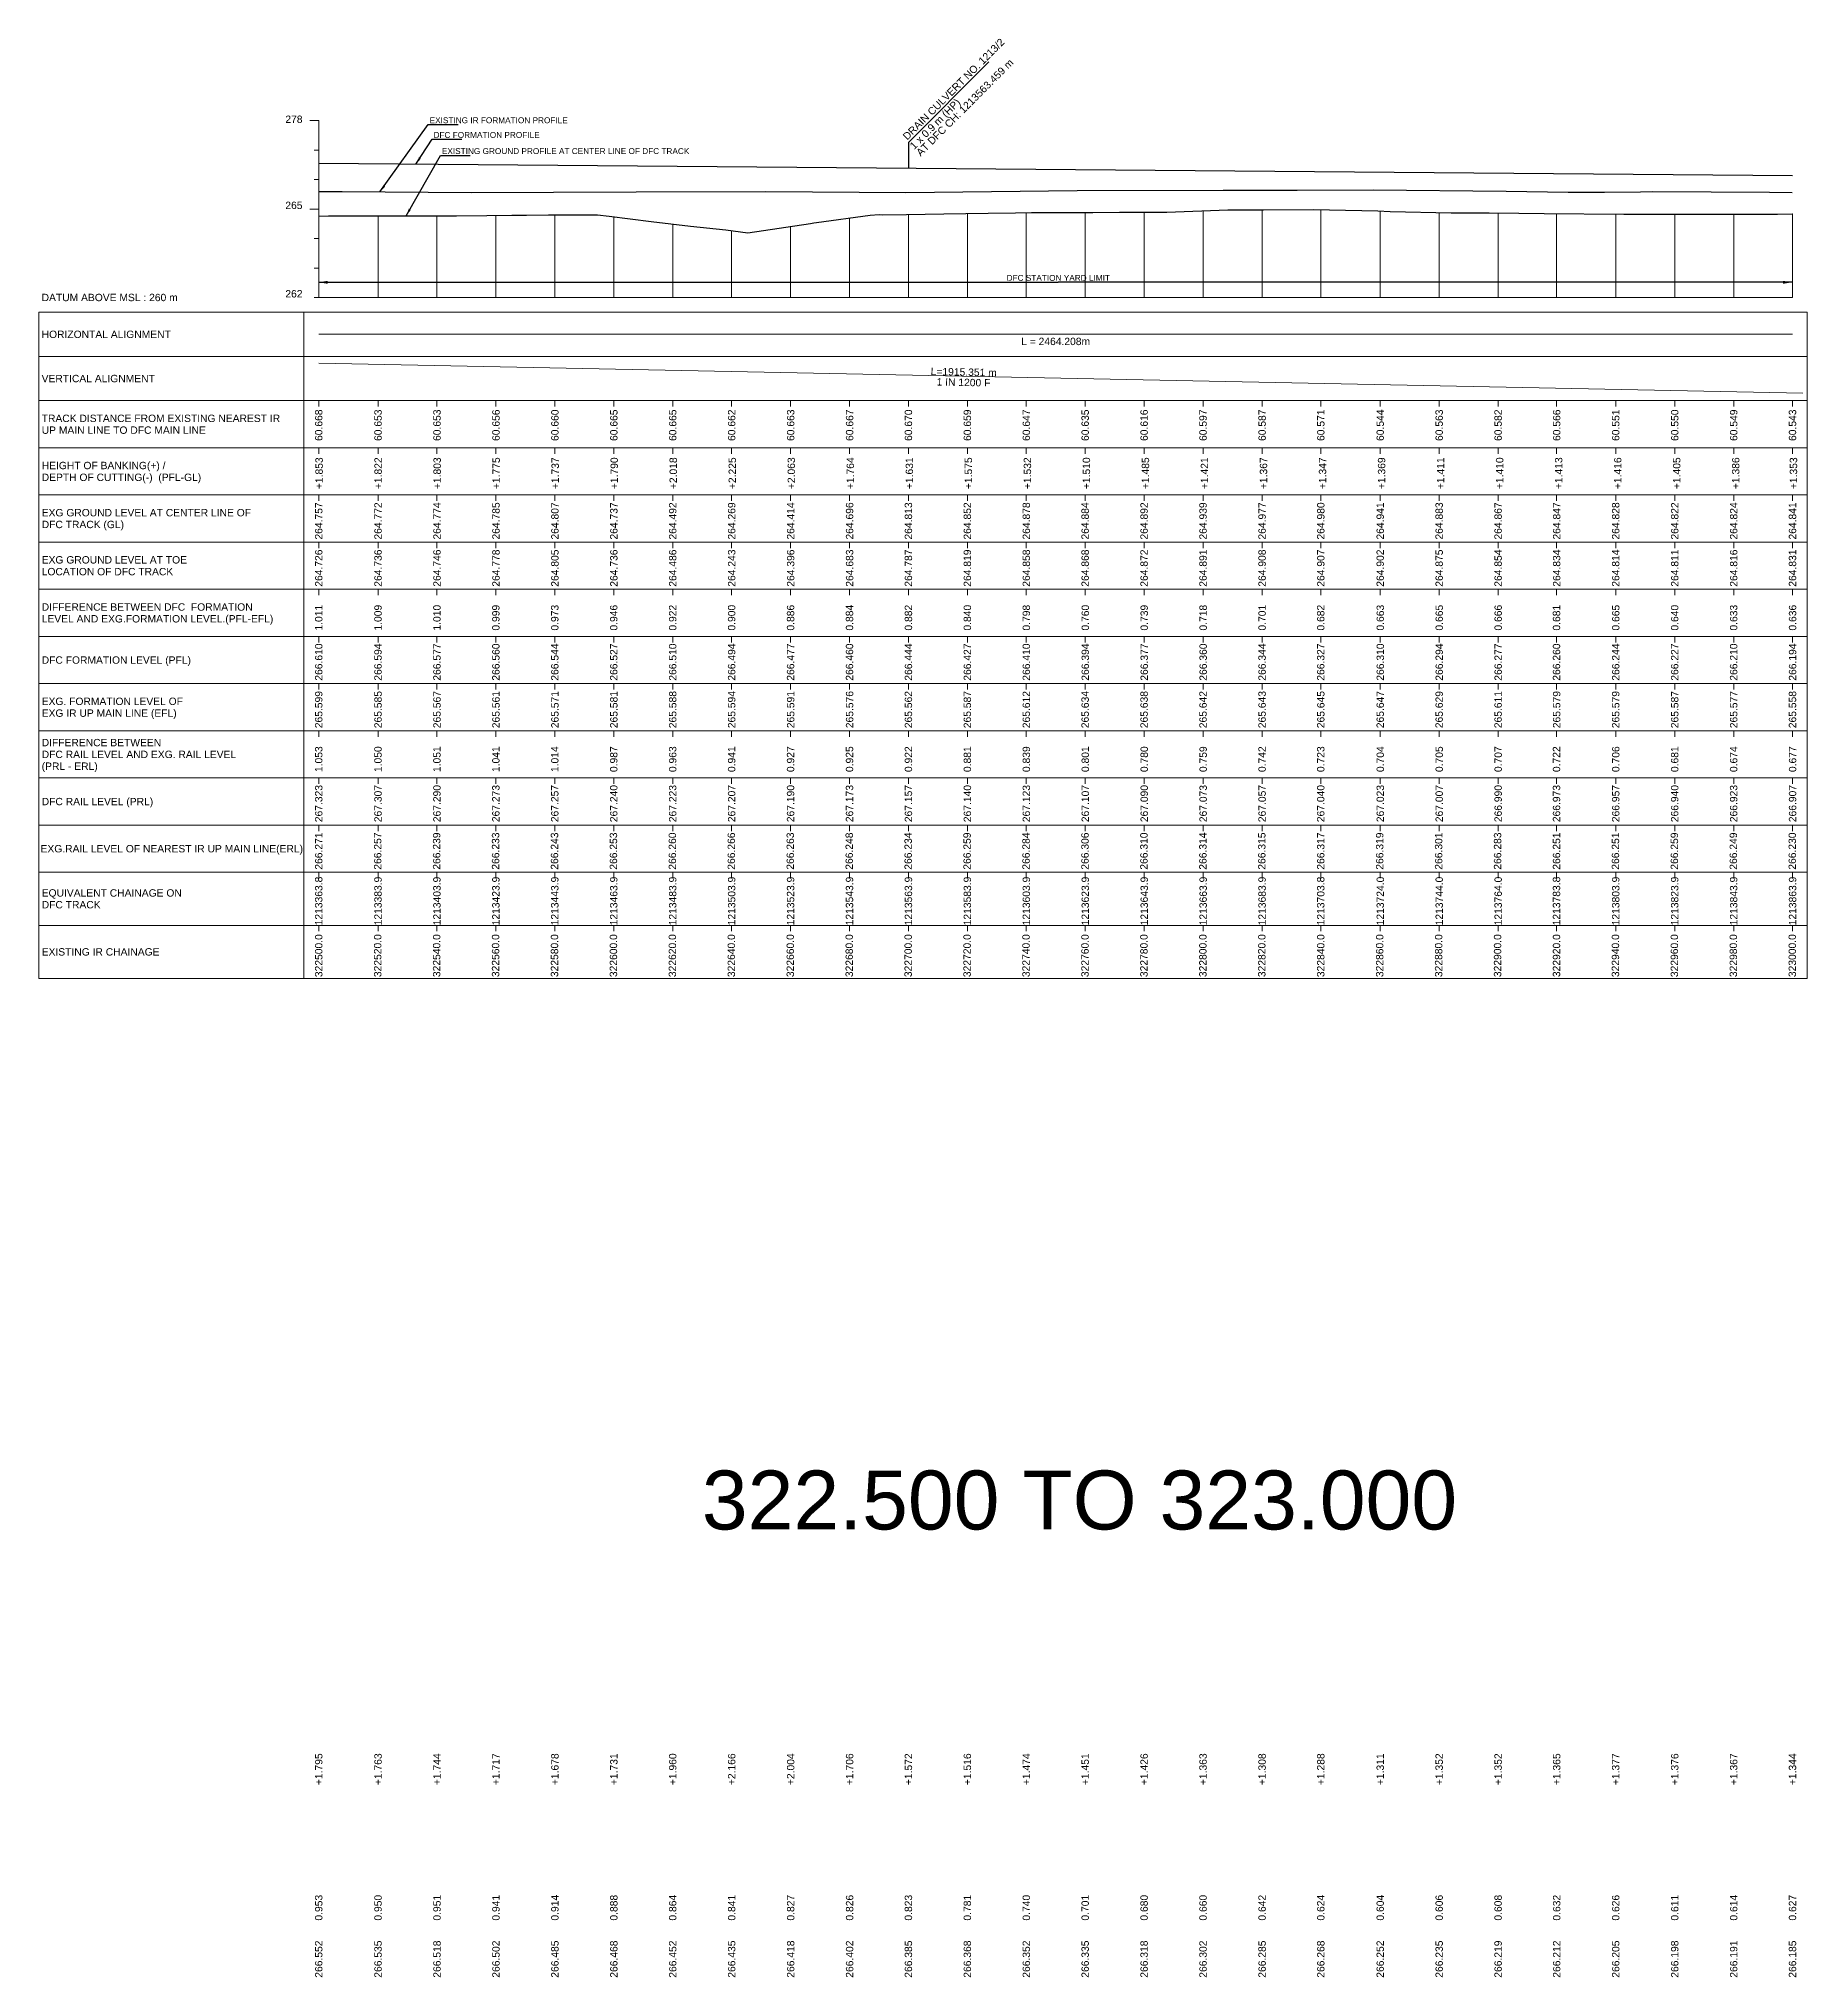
# Model space of a CAD drawing. Header units: metres. Extents: x 2905 to 23505, y -2719 to -1879.
# Drawn here: x 6905 to 7505, y -2570 to -1912 of the extents above; entities that cross this region are included whole.
import ezdxf
from ezdxf.enums import TextEntityAlignment as Align

# ---------------------------------------------------------------- set-up
doc = ezdxf.new("R2010")
doc.units = ezdxf.units.M
doc.header["$MEASUREMENT"] = 0
for name, color, linetype, lineweight in [('LS CUT FILL', 10, 'Continuous', 0), ('LS DATUM', 7, 'Continuous', 0), ('LS DATUM X', 7, 'Continuous', 0), ('LS DATUM Y', 7, 'Continuous', 0), ('LS DIFF. EXG.RL & PRO. RL', 10, 'Continuous', 0), ('LS DIFF. PFL & EFL', 10, 'Continuous', 0), ('LS EXG FL', 7, 'Continuous', 0), ('LS EXG GL', 7, 'Continuous', 0), ('LS EXG GL AT PRO TOE', 7, 'Continuous', 0), ('LS EXG IR CH', 7, 'Continuous', 0), ('LS EXG RL', 7, 'Continuous', 0), ('LS EXG. FL', 7, 'Continuous', 0), ('LS EXG. GL', 7, 'Continuous', 0), ('LS EXG. GL AT PRO. TOE', 7, 'Continuous', 0), ('LS EXG. IR CH', 7, 'Continuous', 0), ('LS EXG. RL', 7, 'Continuous', 0), ('LS FRAME', 7, 'Continuous', 0), ('LS HORIZONTAL ALIGNMENT', 10, 'Continuous', 0), ('LS PFL-EFL', 10, 'Continuous', 0), ('LS PRL-ERL', 10, 'Continuous', 0), ('LS PRO FL', 10, 'Continuous', 0), ('LS PRO. CUT & FILL', 10, 'Continuous', 0), ('LS PRO. DFCC CH', 10, 'Continuous', 0), ('LS PRO. FL', 10, 'Continuous', 0), ('LS PRO. RL', 10, 'Continuous', 0), ('LS PROFILE EXG FL', 7, 'Continuous', 25), ('LS PROFILE EXG GL', 7, 'Continuous', 30), ('LS PROFILE PRO FL', 1, 'Continuous', 30), ('LS TICKS', 7, 'Continuous', 0), ('LS TRACK CENTER', 10, 'Continuous', 0), ("LS TRACK CENTER's", 10, 'Continuous', 0), ('LS VERTICAL ALIGNMENT', 10, 'Continuous', 0), ('Profile Grid', 7, 'Continuous', 0)]:
    doc.layers.add(name, color=color, linetype=linetype, lineweight=lineweight)
for name, color, linetype in [('LS DRAIN CULVERT', 10, 'Continuous'), ('ref text', 3, 'Continuous'), ('STATION YARD LIMIT IN LS', 7, 'Continuous')]:
    doc.layers.add(name, color=color, linetype=linetype)
doc.styles.get("Standard").update_dxf_attribs({"font": 'arial.ttf'})
doc.styles.add('Style-Arial', font='arial.ttf')
doc.styles.add('StyleArial', font='arial.ttf')
doc.dimstyles.get("Standard").update_dxf_attribs({"dimtxt": 5, "dimasz": 0.18, "dimexe": 0.18, "dimexo": 0.0625, "dimgap": 0.09, "dimtad": 0, "dimtih": 1, "dimtoh": 1, "dimdec": 4, "dimzin": 0, "dimdsep": 46, "dimtxsty": 'Standard', "dimcen": 0.09, "dimadec": 0, "dimazin": 0, "dimtfac": 1, "dimtdec": 4, "dimtofl": 0, "dimtmove": 0, "dimatfit": 3, "dimfxl": 1, "dimtolj": 1, "dimtzin": 0, "dimarcsym": 0})

msp = doc.modelspace()

# ---------------------------------------------------------------- linework, layer by layer
at = {"layer": 'LS DATUM X', "color": 7, "linetype": 'Continuous', "lineweight": 0}
msp.add_line((7000, -2000), (7500.08, -2000), dxfattribs=at)
at = {"layer": 'LS DATUM Y', "color": 7, "linetype": 'Continuous', "lineweight": 0}
for p, q in [((6997, -1940), (7000, -1940)), ((7000, -2000), (7000, -1940)), ((6998.5, -1950), (7000, -1950)), ((6998.5, -1960), (7000, -1960)), ((6997, -1970), (7000, -1970)), ((6998.5, -1980), (7000, -1980)), ((6998.5, -1990), (7000, -1990)), ((6998.5, -2000), (7000, -2000))]:
    msp.add_line(p, q, dxfattribs=at)
at = {"layer": 'LS DRAIN CULVERT'}
msp.add_lwpolyline([(7227.41, -1920.09), (7200.09, -1947.42), (7200.09, -1956.15)], dxfattribs=at)
at = {"layer": 'LS FRAME'}
for points in [[(6995, -2231), (6905, -2231), (6905, -2005)], [(6905, -2005), (6995, -2005)], [(6995, -2020), (6905, -2020)], [(6995, -2035), (6905, -2035)], [(6995, -2051), (6905, -2051)], [(6905, -2051), (6995, -2051)], [(6995, -2067), (6905, -2067)], [(6905, -2067), (6995, -2067)], [(6995, -2083), (6905, -2083)], [(6905, -2083), (6995, -2083)], [(6995, -2099), (6905, -2099)], [(6995, -2115), (6905, -2115)], [(6905, -2115), (6995, -2115)], [(6995, -2131), (6905, -2131)], [(6905, -2131), (6995, -2131)], [(6995, -2147), (6905, -2147)], [(6905, -2147), (6995, -2147)], [(6995, -2163), (6905, -2163)], [(6905, -2163), (6995, -2163)], [(6995, -2179), (6905, -2179)], [(6995, -2195), (6905, -2195)], [(6995, -2213), (6905, -2213)]]:
    msp.add_lwpolyline(points, dxfattribs=at)
at = {"layer": 'LS FRAME', "color": 7, "linetype": 'Continuous', "lineweight": 0, "flags": 128}
for points in [[(6995, -2020), (7505.08, -2020), (7505.08, -2005), (6995, -2005), (6995, -2020)], [(6995, -2035), (7505.08, -2035), (7505.08, -2020), (6995, -2020), (6995, -2035)], [(6995, -2051), (7505.08, -2051), (7505.08, -2035), (6995, -2035), (6995, -2051)], [(6995, -2067), (7505.08, -2067), (7505.08, -2051), (6995, -2051), (6995, -2067)], [(6995, -2083), (7505.08, -2083), (7505.08, -2067), (6995, -2067), (6995, -2083)], [(6995, -2099), (7505.08, -2099), (7505.08, -2083), (6995, -2083), (6995, -2099)], [(6995, -2115), (7505.08, -2115), (7505.08, -2099), (6995, -2099), (6995, -2115)], [(6995, -2131), (7505.08, -2131), (7505.08, -2115), (6995, -2115), (6995, -2131)], [(6995, -2147), (7505.08, -2147), (7505.08, -2131), (6995, -2131), (6995, -2147)], [(6995, -2163), (7505.08, -2163), (7505.08, -2147), (6995, -2147), (6995, -2163)], [(6995, -2179), (7505.08, -2179), (7505.08, -2163), (6995, -2163), (6995, -2179)], [(6995, -2195), (7505.08, -2195), (7505.08, -2179), (6995, -2179), (6995, -2195)], [(6995, -2213), (7505.08, -2213), (7505.08, -2195), (6995, -2195), (6995, -2213)], [(6995, -2231), (7505.08, -2231), (7505.08, -2213), (6995, -2213), (6995, -2231)]]:
    msp.add_lwpolyline(points, close=True, dxfattribs=at)
at = {"layer": 'LS FRAME', "color": 7, "linetype": 'Continuous', "lineweight": 0}
msp.add_3dface([(6995, -2099), (6915, -2099), (6915, -2099)], dxfattribs=at)
at = {"layer": 'LS HORIZONTAL ALIGNMENT', "lineweight": 0, "flags": 128}
msp.add_lwpolyline([(7000, -2012.5), (7500.08, -2012.5)], dxfattribs=at)
at = {"layer": 'LS PROFILE EXG FL'}
msp.add_lwpolyline([(7000, -1964.01), (7007.94, -1964.05), (7051.73, -1964.44), (7079.7, -1964.3), (7107.68, -1964.16), (7151.71, -1964.03), (7199.16, -1964.39), (7257.4, -1963.67), (7306.9, -1963.57), (7332.02, -1963.58), (7357.81, -1963.51), (7402.97, -1963.91), (7423.99, -1964.28), (7436.24, -1964.23), (7448.49, -1964.18), (7452.67, -1964.1), (7472.48, -1964.19), (7492.28, -1964.3), (7500, -1964.42)], dxfattribs=at)
at = {"layer": 'LS PROFILE EXG GL', "flags": 128}
msp.add_lwpolyline([(7000, -1972.43), (7003.32, -1972.31), (7014.07, -1972.29), (7023.64, -1972.27), (7042.89, -1972.25), (7046.79, -1972.27), (7057.06, -1972.17), (7065.54, -1972.11), (7070.52, -1972.05), (7077.97, -1971.93), (7094.61, -1971.92), (7098.5, -1972.43), (7112.83, -1974.17), (7126.14, -1975.84), (7138.15, -1977.05), (7145.57, -1978.02), (7166.86, -1974.86), (7168.02, -1974.69), (7168.94, -1974.56), (7187.12, -1972.09), (7190.21, -1971.9), (7191.24, -1971.98), (7199.42, -1971.88), (7212.15, -1971.6), (7219.58, -1971.49), (7227.16, -1971.38), (7236.4, -1971.32), (7241.83, -1971.17), (7248.18, -1971.15), (7262.62, -1971.16), (7271.75, -1971.11), (7287.83, -1971.06), (7308.42, -1970.3), (7312.42, -1970.25), (7320.63, -1970.23), (7337.46, -1970.15), (7342.95, -1970.26), (7359.4, -1970.55), (7363.57, -1970.78), (7384.21, -1971.26), (7385.47, -1971.23), (7397.15, -1971.3), (7407.17, -1971.4), (7415.78, -1971.48), (7442.89, -1971.75), (7468.12, -1971.79), (7468.59, -1971.79), (7469.06, -1971.79), (7469.8, -1971.79), (7495.03, -1971.71), (7499.95, -1971.59), (7500.08, -1971.59)], dxfattribs=at)
at = {"layer": 'LS PROFILE PRO FL', "flags": 128}
msp.add_lwpolyline([(7000, -1954.48), (7500.07, -1958.65)], dxfattribs=at)
at = {"layer": 'LS TICKS', "color": 7, "linetype": 'Continuous', "lineweight": 0, "flags": 128}
for points in [[(7000, -2037), (7000, -2035)], [(7020.12, -2037), (7020.12, -2035)], [(7040.12, -2037), (7040.12, -2035)], [(7060.13, -2037), (7060.13, -2035)], [(7080.13, -2037), (7080.13, -2035)], [(7100.13, -2037), (7100.13, -2035)], [(7120.11, -2037), (7120.11, -2035)], [(7140.11, -2037), (7140.11, -2035)], [(7160.13, -2037), (7160.13, -2035)], [(7180.13, -2037), (7180.13, -2035)], [(7200.09, -2037), (7200.09, -2035)], [(7220.09, -2037), (7220.09, -2035)], [(7240.09, -2037), (7240.09, -2035)], [(7260.06, -2037), (7260.06, -2035)], [(7280.06, -2037), (7280.06, -2035)], [(7300.06, -2037), (7300.06, -2035)], [(7320.1, -2037), (7320.1, -2035)], [(7340.02, -2037), (7340.02, -2035)], [(7360.18, -2037), (7360.18, -2035)], [(7380.18, -2037), (7380.18, -2035)], [(7400.18, -2037), (7400.18, -2035)], [(7420.05, -2037), (7420.05, -2035)], [(7440.08, -2037), (7440.08, -2035)], [(7460.12, -2037), (7460.12, -2035)], [(7480.12, -2037), (7480.12, -2035)], [(7500.08, -2037), (7500.08, -2035)], [(7000, -2053), (7000, -2051)], [(7020.12, -2053), (7020.12, -2051)], [(7040.12, -2053), (7040.12, -2051)], [(7060.13, -2053), (7060.13, -2051)], [(7080.13, -2053), (7080.13, -2051)], [(7100.13, -2053), (7100.13, -2051)], [(7120.11, -2053), (7120.11, -2051)], [(7140.11, -2053), (7140.11, -2051)], [(7160.13, -2053), (7160.13, -2051)], [(7180.13, -2053), (7180.13, -2051)], [(7200.09, -2053), (7200.09, -2051)], [(7220.09, -2053), (7220.09, -2051)], [(7240.09, -2053), (7240.09, -2051)], [(7260.06, -2053), (7260.06, -2051)], [(7280.06, -2053), (7280.06, -2051)], [(7300.06, -2053), (7300.06, -2051)], [(7320.1, -2053), (7320.1, -2051)], [(7340.02, -2053), (7340.02, -2051)], [(7360.18, -2053), (7360.18, -2051)], [(7380.18, -2053), (7380.18, -2051)], [(7400.18, -2053), (7400.18, -2051)], [(7420.05, -2053), (7420.05, -2051)], [(7440.08, -2053), (7440.08, -2051)], [(7460.12, -2053), (7460.12, -2051)], [(7480.12, -2053), (7480.12, -2051)], [(7500.08, -2053), (7500.08, -2051)], [(7000, -2069), (7000, -2067)], [(7020.12, -2069), (7020.12, -2067)], [(7040.12, -2069), (7040.12, -2067)], [(7060.13, -2069), (7060.13, -2067)], [(7080.13, -2069), (7080.13, -2067)], [(7100.13, -2069), (7100.13, -2067)], [(7120.11, -2069), (7120.11, -2067)], [(7140.11, -2069), (7140.11, -2067)], [(7160.13, -2069), (7160.13, -2067)], [(7180.13, -2069), (7180.13, -2067)], [(7200.09, -2069), (7200.09, -2067)], [(7220.09, -2069), (7220.09, -2067)], [(7240.09, -2069), (7240.09, -2067)], [(7260.06, -2069), (7260.06, -2067)], [(7280.06, -2069), (7280.06, -2067)], [(7300.06, -2069), (7300.06, -2067)], [(7320.1, -2069), (7320.1, -2067)], [(7340.02, -2069), (7340.02, -2067)], [(7360.18, -2069), (7360.18, -2067)], [(7380.18, -2069), (7380.18, -2067)], [(7400.18, -2069), (7400.18, -2067)], [(7420.05, -2069), (7420.05, -2067)], [(7440.08, -2069), (7440.08, -2067)], [(7460.12, -2069), (7460.12, -2067)], [(7480.12, -2069), (7480.12, -2067)], [(7500.08, -2069), (7500.08, -2067)], [(7000, -2085), (7000, -2083)], [(7020.12, -2085), (7020.12, -2083)], [(7040.12, -2085), (7040.12, -2083)], [(7060.13, -2085), (7060.13, -2083)], [(7080.13, -2085), (7080.13, -2083)], [(7100.13, -2085), (7100.13, -2083)], [(7120.11, -2085), (7120.11, -2083)], [(7140.11, -2085), (7140.11, -2083)], [(7160.13, -2085), (7160.13, -2083)], [(7180.13, -2085), (7180.13, -2083)], [(7200.09, -2085), (7200.09, -2083)], [(7220.09, -2085), (7220.09, -2083)], [(7240.09, -2085), (7240.09, -2083)], [(7260.06, -2085), (7260.06, -2083)], [(7280.06, -2085), (7280.06, -2083)], [(7300.06, -2085), (7300.06, -2083)], [(7320.1, -2085), (7320.1, -2083)], [(7340.02, -2085), (7340.02, -2083)], [(7360.18, -2085), (7360.18, -2083)], [(7380.18, -2085), (7380.18, -2083)], [(7400.18, -2085), (7400.18, -2083)], [(7420.05, -2085), (7420.05, -2083)], [(7440.08, -2085), (7440.08, -2083)], [(7460.12, -2085), (7460.12, -2083)], [(7480.12, -2085), (7480.12, -2083)], [(7500.08, -2085), (7500.08, -2083)], [(7000, -2101), (7000, -2099)], [(7020.12, -2101), (7020.12, -2099)], [(7040.12, -2101), (7040.12, -2099)], [(7060.13, -2101), (7060.13, -2099)], [(7080.13, -2101), (7080.13, -2099)], [(7100.13, -2101), (7100.13, -2099)], [(7120.11, -2101), (7120.11, -2099)], [(7140.11, -2101), (7140.11, -2099)], [(7160.13, -2101), (7160.13, -2099)], [(7180.13, -2101), (7180.13, -2099)], [(7200.09, -2101), (7200.09, -2099)], [(7220.09, -2101), (7220.09, -2099)], [(7240.09, -2101), (7240.09, -2099)], [(7260.06, -2101), (7260.06, -2099)], [(7280.06, -2101), (7280.06, -2099)], [(7300.06, -2101), (7300.06, -2099)], [(7320.1, -2101), (7320.1, -2099)], [(7340.02, -2101), (7340.02, -2099)], [(7360.18, -2101), (7360.18, -2099)], [(7380.18, -2101), (7380.18, -2099)], [(7400.18, -2101), (7400.18, -2099)], [(7420.05, -2101), (7420.05, -2099)], [(7440.08, -2101), (7440.08, -2099)], [(7460.12, -2101), (7460.12, -2099)], [(7480.12, -2101), (7480.12, -2099)], [(7500.08, -2101), (7500.08, -2099)], [(7000, -2117), (7000, -2115)], [(7020.12, -2117), (7020.12, -2115)], [(7040.12, -2117), (7040.12, -2115)], [(7060.13, -2117), (7060.13, -2115)], [(7080.13, -2117), (7080.13, -2115)], [(7100.13, -2117), (7100.13, -2115)], [(7120.11, -2117), (7120.11, -2115)], [(7140.11, -2117), (7140.11, -2115)], [(7160.13, -2117), (7160.13, -2115)], [(7180.13, -2117), (7180.13, -2115)], [(7200.09, -2117), (7200.09, -2115)], [(7220.09, -2117), (7220.09, -2115)], [(7240.09, -2117), (7240.09, -2115)], [(7260.06, -2117), (7260.06, -2115)], [(7280.06, -2117), (7280.06, -2115)], [(7300.06, -2117), (7300.06, -2115)], [(7320.1, -2117), (7320.1, -2115)], [(7340.02, -2117), (7340.02, -2115)], [(7360.18, -2117), (7360.18, -2115)], [(7380.18, -2117), (7380.18, -2115)], [(7400.18, -2117), (7400.18, -2115)], [(7420.05, -2117), (7420.05, -2115)], [(7440.08, -2117), (7440.08, -2115)], [(7460.12, -2117), (7460.12, -2115)], [(7480.12, -2117), (7480.12, -2115)], [(7500.08, -2117), (7500.08, -2115)], [(7000, -2133), (7000, -2131)], [(7020.12, -2133), (7020.12, -2131)], [(7040.12, -2133), (7040.12, -2131)], [(7060.13, -2133), (7060.13, -2131)], [(7080.13, -2133), (7080.13, -2131)], [(7100.13, -2133), (7100.13, -2131)], [(7120.11, -2133), (7120.11, -2131)], [(7140.11, -2133), (7140.11, -2131)], [(7160.13, -2133), (7160.13, -2131)], [(7180.13, -2133), (7180.13, -2131)], [(7200.09, -2133), (7200.09, -2131)], [(7220.09, -2133), (7220.09, -2131)], [(7240.09, -2133), (7240.09, -2131)], [(7260.06, -2133), (7260.06, -2131)], [(7280.06, -2133), (7280.06, -2131)], [(7300.06, -2133), (7300.06, -2131)], [(7320.1, -2133), (7320.1, -2131)], [(7340.02, -2133), (7340.02, -2131)], [(7360.18, -2133), (7360.18, -2131)], [(7380.18, -2133), (7380.18, -2131)], [(7400.18, -2133), (7400.18, -2131)], [(7420.05, -2133), (7420.05, -2131)], [(7440.08, -2133), (7440.08, -2131)], [(7460.12, -2133), (7460.12, -2131)], [(7480.12, -2133), (7480.12, -2131)], [(7500.08, -2133), (7500.08, -2131)], [(7000, -2149), (7000, -2147)], [(7020.12, -2149), (7020.12, -2147)], [(7040.12, -2149), (7040.12, -2147)], [(7060.13, -2149), (7060.13, -2147)], [(7080.13, -2149), (7080.13, -2147)], [(7100.13, -2149), (7100.13, -2147)], [(7120.11, -2149), (7120.11, -2147)], [(7140.11, -2149), (7140.11, -2147)], [(7160.13, -2149), (7160.13, -2147)], [(7180.13, -2149), (7180.13, -2147)], [(7200.09, -2149), (7200.09, -2147)], [(7220.09, -2149), (7220.09, -2147)], [(7240.09, -2149), (7240.09, -2147)], [(7260.06, -2149), (7260.06, -2147)], [(7280.06, -2149), (7280.06, -2147)], [(7300.06, -2149), (7300.06, -2147)], [(7320.1, -2149), (7320.1, -2147)], [(7340.02, -2149), (7340.02, -2147)], [(7360.18, -2149), (7360.18, -2147)], [(7380.18, -2149), (7380.18, -2147)], [(7400.18, -2149), (7400.18, -2147)], [(7420.05, -2149), (7420.05, -2147)], [(7440.08, -2149), (7440.08, -2147)], [(7460.12, -2149), (7460.12, -2147)], [(7480.12, -2149), (7480.12, -2147)], [(7500.08, -2149), (7500.08, -2147)], [(7000, -2165), (7000, -2163)], [(7020.12, -2165), (7020.12, -2163)], [(7040.12, -2165), (7040.12, -2163)], [(7060.13, -2165), (7060.13, -2163)], [(7080.13, -2165), (7080.13, -2163)], [(7100.13, -2165), (7100.13, -2163)], [(7120.11, -2165), (7120.11, -2163)], [(7140.11, -2165), (7140.11, -2163)], [(7160.13, -2165), (7160.13, -2163)], [(7180.13, -2165), (7180.13, -2163)], [(7200.09, -2165), (7200.09, -2163)], [(7220.09, -2165), (7220.09, -2163)], [(7240.09, -2165), (7240.09, -2163)], [(7260.06, -2165), (7260.06, -2163)], [(7280.06, -2165), (7280.06, -2163)], [(7300.06, -2165), (7300.06, -2163)], [(7320.1, -2165), (7320.1, -2163)], [(7340.02, -2165), (7340.02, -2163)], [(7360.18, -2165), (7360.18, -2163)], [(7380.18, -2165), (7380.18, -2163)], [(7400.18, -2165), (7400.18, -2163)], [(7420.05, -2165), (7420.05, -2163)], [(7440.08, -2165), (7440.08, -2163)], [(7460.12, -2165), (7460.12, -2163)], [(7480.12, -2165), (7480.12, -2163)], [(7500.08, -2165), (7500.08, -2163)], [(7000, -2181), (7000, -2179)], [(7020.12, -2181), (7020.12, -2179)], [(7040.12, -2181), (7040.12, -2179)], [(7060.13, -2181), (7060.13, -2179)], [(7080.13, -2181), (7080.13, -2179)], [(7100.13, -2181), (7100.13, -2179)], [(7120.11, -2181), (7120.11, -2179)], [(7140.11, -2181), (7140.11, -2179)], [(7160.13, -2181), (7160.13, -2179)], [(7180.13, -2181), (7180.13, -2179)], [(7200.09, -2181), (7200.09, -2179)], [(7220.09, -2181), (7220.09, -2179)], [(7240.09, -2181), (7240.09, -2179)], [(7260.06, -2181), (7260.06, -2179)], [(7280.06, -2181), (7280.06, -2179)], [(7300.06, -2181), (7300.06, -2179)], [(7320.1, -2181), (7320.1, -2179)], [(7340.02, -2181), (7340.02, -2179)], [(7360.18, -2181), (7360.18, -2179)], [(7380.18, -2181), (7380.18, -2179)], [(7400.18, -2181), (7400.18, -2179)], [(7420.05, -2181), (7420.05, -2179)], [(7440.08, -2181), (7440.08, -2179)], [(7460.12, -2181), (7460.12, -2179)], [(7480.12, -2181), (7480.12, -2179)], [(7500.08, -2181), (7500.08, -2179)], [(7000, -2197), (7000, -2195)], [(7020.12, -2197), (7020.12, -2195)], [(7040.12, -2197), (7040.12, -2195)], [(7060.13, -2197), (7060.13, -2195)], [(7080.13, -2197), (7080.13, -2195)], [(7100.13, -2197), (7100.13, -2195)], [(7120.11, -2197), (7120.11, -2195)], [(7140.11, -2197), (7140.11, -2195)], [(7160.13, -2197), (7160.13, -2195)], [(7180.13, -2197), (7180.13, -2195)], [(7200.09, -2197), (7200.09, -2195)], [(7220.09, -2197), (7220.09, -2195)], [(7240.09, -2197), (7240.09, -2195)], [(7260.06, -2197), (7260.06, -2195)], [(7280.06, -2197), (7280.06, -2195)], [(7300.06, -2197), (7300.06, -2195)], [(7320.1, -2197), (7320.1, -2195)], [(7340.02, -2197), (7340.02, -2195)], [(7360.18, -2197), (7360.18, -2195)], [(7380.18, -2197), (7380.18, -2195)], [(7400.18, -2197), (7400.18, -2195)], [(7420.05, -2197), (7420.05, -2195)], [(7440.08, -2197), (7440.08, -2195)], [(7460.12, -2197), (7460.12, -2195)], [(7480.12, -2197), (7480.12, -2195)], [(7500.08, -2197), (7500.08, -2195)], [(7000, -2215), (7000, -2213)], [(7020.12, -2215), (7020.12, -2213)], [(7040.12, -2215), (7040.12, -2213)], [(7060.13, -2215), (7060.13, -2213)], [(7080.13, -2215), (7080.13, -2213)], [(7100.13, -2215), (7100.13, -2213)], [(7120.11, -2215), (7120.11, -2213)], [(7140.11, -2215), (7140.11, -2213)], [(7160.13, -2215), (7160.13, -2213)], [(7180.13, -2215), (7180.13, -2213)], [(7200.09, -2215), (7200.09, -2213)], [(7220.09, -2215), (7220.09, -2213)], [(7240.09, -2215), (7240.09, -2213)], [(7260.06, -2215), (7260.06, -2213)], [(7280.06, -2215), (7280.06, -2213)], [(7300.06, -2215), (7300.06, -2213)], [(7320.1, -2215), (7320.1, -2213)], [(7340.02, -2215), (7340.02, -2213)], [(7360.18, -2215), (7360.18, -2213)], [(7380.18, -2215), (7380.18, -2213)], [(7400.18, -2215), (7400.18, -2213)], [(7420.05, -2215), (7420.05, -2213)], [(7440.08, -2215), (7440.08, -2213)], [(7460.12, -2215), (7460.12, -2213)], [(7480.12, -2215), (7480.12, -2213)], [(7500.08, -2215), (7500.08, -2213)]]:
    msp.add_lwpolyline(points, dxfattribs=at)
at = {"layer": 'LS VERTICAL ALIGNMENT', "linetype": 'Continuous', "lineweight": 0, "flags": 128}
msp.add_lwpolyline([(7000, -2022.25), (7503.6, -2032.42)], dxfattribs=at)
at = {"layer": 'Profile Grid', "linetype": 'Continuous', "lineweight": 0, "flags": 128}
for points in [[(7000, -2000), (7000, -1972.43)], [(7020.12, -2000), (7020.12, -1972.28)], [(7040.12, -2000), (7040.12, -1972.26)], [(7060.13, -2000), (7060.13, -1972.15)], [(7080.13, -2000), (7080.13, -1971.93)], [(7100.13, -2000), (7100.13, -1972.63)], [(7200.09, -2000), (7200.09, -1971.87)], [(7220.09, -2000), (7220.09, -1971.48)], [(7240.09, -2000), (7240.09, -1971.22)], [(7260.06, -2000), (7260.06, -1971.16)], [(7280.06, -2000), (7280.06, -1971.08)], [(7300.06, -2000), (7300.06, -1970.61)], [(7320.1, -2000), (7320.1, -1970.23)], [(7340.02, -2000), (7340.02, -1970.2)], [(7360.18, -2000), (7360.18, -1970.59)], [(7380.18, -2000), (7380.18, -1971.17)], [(7400.18, -2000), (7400.18, -1971.33)], [(7420.05, -2000), (7420.05, -1971.53)], [(7440.08, -2000), (7440.08, -1971.72)], [(7460.12, -2000), (7460.12, -1971.78)], [(7480.12, -2000), (7480.12, -1971.76)], [(7500.08, -2000), (7500.08, -1971.59)], [(7120.11, -2000), (7120.11, -1975.08)], [(7140.11, -2000), (7140.11, -1977.31)], [(7160.13, -2000), (7160.13, -1975.86)], [(7180.13, -2000), (7180.13, -1973.04)]]:
    msp.add_lwpolyline(points, dxfattribs=at)

# ---------------------------------------------------------------- texts
at = {"layer": 'LS CUT FILL', "color": 1, "lineweight": 0, "style": 'Style-Arial'}
for s, p in [('+1.853', (7001.37, -2065.01)), ('+1.822', (7021.4, -2065.01)), ('+1.803', (7041.43, -2065.01)), ('+1.775', (7061.45, -2065.01)), ('+1.737', (7081.48, -2065.01)), ('+1.790', (7101.51, -2065.01)), ('+2.018', (7121.54, -2065.01)), ('+2.225', (7141.57, -2065.01)), ('+2.063', (7161.6, -2065.01)), ('+1.764', (7181.63, -2065.01)), ('+1.631', (7201.66, -2065.01)), ('+1.575', (7221.69, -2065.01)), ('+1.532', (7241.72, -2065.01)), ('+1.510', (7261.74, -2065.01)), ('+1.485', (7281.77, -2065.01)), ('+1.421', (7301.8, -2065.01)), ('+1.367', (7321.83, -2065.01)), ('+1.347', (7341.86, -2065.01)), ('+1.369', (7361.89, -2065.01)), ('+1.411', (7381.92, -2065.01)), ('+1.410', (7401.95, -2065.01)), ('+1.413', (7421.98, -2065.01)), ('+1.416', (7442.01, -2065.01)), ('+1.405', (7462.04, -2065.01)), ('+1.386', (7482.06, -2065.01)), ('+1.353', (7501.66, -2065.01))]:
    msp.add_text(s, height=2.5, rotation=90, dxfattribs=at).set_placement(p)
for s, p in [('+1.795', (7000, -2493.89)), ('+1.763', (7020.12, -2493.89)), ('+1.744', (7040.12, -2493.89)), ('+1.717', (7060.13, -2493.89)), ('+1.678', (7080.13, -2493.89)), ('+1.731', (7100.13, -2493.89)), ('+1.960', (7120.11, -2493.89)), ('+2.166', (7140.11, -2493.89)), ('+2.004', (7160.13, -2493.89)), ('+1.706', (7180.13, -2493.89)), ('+1.572', (7200.09, -2493.89)), ('+1.516', (7220.09, -2493.89)), ('+1.474', (7240.09, -2493.89)), ('+1.451', (7260.06, -2493.89)), ('+1.426', (7280.06, -2493.89)), ('+1.363', (7300.06, -2493.89)), ('+1.308', (7320.1, -2493.89)), ('+1.288', (7340.02, -2493.89)), ('+1.311', (7360.18, -2493.89)), ('+1.352', (7380.18, -2493.89)), ('+1.352', (7400.18, -2493.89)), ('+1.365', (7420.05, -2493.89)), ('+1.377', (7440.08, -2493.89)), ('+1.376', (7460.12, -2493.89)), ('+1.367', (7480.12, -2493.89)), ('+1.344', (7500.08, -2493.89))]:
    msp.add_text(s, height=2.5, rotation=90, dxfattribs=at).set_placement(p, align=Align.MIDDLE_RIGHT)
at = {"layer": 'LS DATUM', "color": 7, "style": 'StyleArial'}
msp.add_text('DATUM ABOVE MSL : 260 m', height=2.5, rotation=0.00003, dxfattribs=at).set_placement((6905.97, -2000), align=Align.MIDDLE_LEFT)
at = {"layer": 'LS DATUM Y', "color": 7, "lineweight": 0, "style": 'Style-Arial'}
for s, p in [('278', (6994.5, -1940.79)), ('265', (6994.5, -1970)), ('262', (6994.5, -2000))]:
    msp.add_text(s, height=2.5, dxfattribs=at).set_placement(p, align=Align.RIGHT)
at = {"layer": 'LS DIFF. EXG.RL & PRO. RL', "color": 10, "style": 'StyleArial'}
for s, p in [('DIFFERENCE BETWEEN ', (6906, -2151)), ('DFC RAIL LEVEL AND EXG. RAIL LEVEL ', (6906, -2155)), ('(PRL - ERL)', (6906, -2159))]:
    msp.add_text(s, height=2.5, rotation=0.00003, dxfattribs=at).set_placement(p, align=Align.MIDDLE_LEFT)
at = {"layer": 'LS DIFF. PFL & EFL', "color": 10, "style": 'StyleArial'}
for s, p in [('DIFFERENCE BETWEEN DFC  FORMATION ', (6906, -2105)), ('LEVEL AND EXG.FORMATION LEVEL.(PFL-EFL)', (6906, -2109))]:
    msp.add_text(s, height=2.5, rotation=0.00003, dxfattribs=at).set_placement(p, align=Align.MIDDLE_LEFT)
at = {"layer": 'LS DRAIN CULVERT'}
for s, p in [('DRAIN CULVERT NO. 1213/2', (7199.7, -1946.81)), ('AT DFC CH: 1213563.459 m', (7204.25, -1952.25)), ('1 x 0.9 m (HP)', (7202.05, -1949.96))]:
    msp.add_text(s, height=2.5, rotation=44.95988, dxfattribs=at).set_placement(p)
at = {"layer": 'LS EXG FL', "style": 'StyleArial'}
for s, p in [('EXG. FORMATION LEVEL OF', (6906, -2137)), ('EXG IR UP MAIN LINE (EFL)', (6906, -2141))]:
    msp.add_text(s, height=2.5, rotation=0.00003, dxfattribs=at).set_placement(p, align=Align.MIDDLE_LEFT)
at = {"layer": 'LS EXG GL', "lineweight": 0, "style": 'Style-Arial'}
for s, p in [('264.757', (7000, -2069.5)), ('264.772', (7020.12, -2069.5)), ('264.774', (7040.12, -2069.5)), ('264.785', (7060.13, -2069.5)), ('264.807', (7080.13, -2069.5)), ('264.737', (7100.13, -2069.5)), ('264.492', (7120.11, -2069.5)), ('264.269', (7140.11, -2069.5)), ('264.414', (7160.13, -2069.5)), ('264.696', (7180.13, -2069.5)), ('264.813', (7200.09, -2069.5)), ('264.852', (7220.09, -2069.5)), ('264.878', (7240.09, -2069.5)), ('264.884', (7260.06, -2069.5)), ('264.892', (7280.06, -2069.5)), ('264.939', (7300.06, -2069.5)), ('264.977', (7320.1, -2069.5)), ('264.980', (7340.02, -2069.5)), ('264.941', (7360.18, -2069.5)), ('264.883', (7380.18, -2069.5)), ('264.867', (7400.18, -2069.5)), ('264.847', (7420.05, -2069.5)), ('264.828', (7440.08, -2069.5)), ('264.822', (7460.12, -2069.5)), ('264.824', (7480.12, -2069.5)), ('264.841', (7500.08, -2069.5))]:
    msp.add_text(s, height=2.5, rotation=90, dxfattribs=at).set_placement(p, align=Align.MIDDLE_RIGHT)
at = {"layer": 'LS EXG GL AT PRO TOE', "color": 7, "style": 'StyleArial'}
for s, p in [('EXG GROUND LEVEL AT TOE', (6906, -2089)), ('LOCATION OF DFC TRACK', (6906, -2093))]:
    msp.add_text(s, height=2.5, rotation=0.00003, dxfattribs=at).set_placement(p, align=Align.MIDDLE_LEFT)
at = {"layer": 'LS EXG IR CH', "style": 'Style-Arial'}
for s, p in [('322500.0', (7000, -2216)), ('322520.0', (7020, -2216)), ('322540.0', (7040, -2216)), ('322560.0', (7060, -2216)), ('322580.0', (7080, -2216)), ('322600.0', (7100, -2216)), ('322620.0', (7120, -2216)), ('322640.0', (7140, -2216)), ('322660.0', (7160, -2216)), ('322680.0', (7180, -2216)), ('322700.0', (7200, -2216)), ('322720.0', (7220, -2216)), ('322740.0', (7240, -2216)), ('322760.0', (7260, -2216)), ('322780.0', (7280, -2216)), ('322800.0', (7300, -2216)), ('322820.0', (7320, -2216)), ('322840.0', (7340, -2216)), ('322860.0', (7360, -2216)), ('322880.0', (7380, -2216)), ('322900.0', (7400, -2216)), ('322920.0', (7420, -2216)), ('322940.0', (7440, -2216)), ('322960.0', (7460, -2216)), ('322980.0', (7480, -2216)), ('323000.0', (7500, -2216))]:
    msp.add_text(s, height=2.5, rotation=90, dxfattribs=at).set_placement(p, align=Align.MIDDLE_RIGHT)
at = {"layer": 'LS EXG RL', "style": 'Style-Arial'}
for s, p in [('266.271', (7000, -2181.5)), ('266.257', (7020, -2181.5)), ('266.239', (7040, -2181.5)), ('266.233', (7060, -2181.5)), ('266.243', (7080, -2181.5)), ('266.253', (7100, -2181.5)), ('266.260', (7120, -2181.5)), ('266.266', (7140, -2181.5)), ('266.263', (7160, -2181.5)), ('266.248', (7180, -2181.5)), ('266.234', (7200, -2181.5)), ('266.259', (7220, -2181.5)), ('266.284', (7240, -2181.5)), ('266.306', (7260, -2181.5)), ('266.310', (7280, -2181.5)), ('266.314', (7300, -2181.5)), ('266.315', (7320, -2181.5)), ('266.317', (7340, -2181.5)), ('266.319', (7360, -2181.5)), ('266.301', (7380, -2181.5)), ('266.283', (7400, -2181.5)), ('266.251', (7420, -2181.5)), ('266.251', (7440, -2181.5)), ('266.259', (7460, -2181.5)), ('266.249', (7480, -2181.5)), ('266.230', (7500, -2181.5))]:
    msp.add_text(s, height=2.5, rotation=90, dxfattribs=at).set_placement(p, align=Align.MIDDLE_RIGHT)
at = {"layer": 'LS EXG. FL'}
for s, p in [('265.599', (7000, -2133.5)), ('265.585', (7020.12, -2133.5)), ('265.567', (7040.12, -2133.5)), ('265.561', (7060.13, -2133.5)), ('265.571', (7080.13, -2133.5)), ('265.581', (7100.13, -2133.5)), ('265.588', (7120.11, -2133.5)), ('265.594', (7140.11, -2133.5)), ('265.591', (7160.13, -2133.5)), ('265.576', (7180.13, -2133.5)), ('265.562', (7200.09, -2133.5)), ('265.587', (7220.09, -2133.5)), ('265.612', (7240.09, -2133.5)), ('265.634', (7260.06, -2133.5)), ('265.638', (7280.06, -2133.5)), ('265.642', (7300.06, -2133.5)), ('265.643', (7320.1, -2133.5)), ('265.645', (7340.02, -2133.5)), ('265.647', (7360.18, -2133.5)), ('265.629', (7380.18, -2133.5)), ('265.611', (7400.18, -2133.5)), ('265.579', (7420.05, -2133.5)), ('265.579', (7440.08, -2133.5)), ('265.587', (7460.12, -2133.5)), ('265.577', (7480.12, -2133.5)), ('265.558', (7500.08, -2133.5))]:
    msp.add_text(s, height=2.5, rotation=90, dxfattribs=at).set_placement(p, align=Align.MIDDLE_RIGHT)
at = {"layer": 'LS EXG. GL', "color": 7, "style": 'StyleArial'}
for s, p in [('EXG GROUND LEVEL AT CENTER LINE OF ', (6906, -2073)), ('DFC TRACK (GL)', (6906, -2077))]:
    msp.add_text(s, height=2.5, rotation=0.00003, dxfattribs=at).set_placement(p, align=Align.MIDDLE_LEFT)
at = {"layer": 'LS EXG. GL AT PRO. TOE'}
for s, p in [('264.726', (7000, -2085.5)), ('264.736', (7020.12, -2085.5)), ('264.746', (7040.12, -2085.5)), ('264.778', (7060.13, -2085.5)), ('264.805', (7080.13, -2085.5)), ('264.736', (7100.13, -2085.5)), ('264.486', (7120.11, -2085.5)), ('264.243', (7140.11, -2085.5)), ('264.396', (7160.13, -2085.5)), ('264.683', (7180.13, -2085.5)), ('264.787', (7200.09, -2085.5)), ('264.819', (7220.09, -2085.5)), ('264.858', (7240.09, -2085.5)), ('264.868', (7260.06, -2085.5)), ('264.872', (7280.06, -2085.5)), ('264.891', (7300.06, -2085.5)), ('264.908', (7320.1, -2085.5)), ('264.907', (7340.02, -2085.5)), ('264.902', (7360.18, -2085.5)), ('264.875', (7380.18, -2085.5)), ('264.854', (7400.18, -2085.5)), ('264.834', (7420.05, -2085.5)), ('264.814', (7440.08, -2085.5)), ('264.811', (7460.12, -2085.5)), ('264.816', (7480.12, -2085.5)), ('264.831', (7500.08, -2085.5))]:
    msp.add_text(s, height=2.5, rotation=90, dxfattribs=at).set_placement(p, align=Align.MIDDLE_RIGHT)
at = {"layer": 'LS EXG. IR CH', "style": 'StyleArial'}
msp.add_text('EXISTING IR CHAINAGE', height=2.5, rotation=0.00003, dxfattribs=at).set_placement((6906, -2222), align=Align.MIDDLE_LEFT)
at = {"layer": 'LS EXG. RL', "style": 'StyleArial'}
msp.add_text('EXG.RAIL LEVEL OF NEAREST IR UP MAIN LINE(ERL)', height=2.5, rotation=0.00003, dxfattribs=at).set_placement((6905.61, -2187), align=Align.MIDDLE_LEFT)
at = {"layer": 'LS HORIZONTAL ALIGNMENT', "style": 'StyleArial'}
msp.add_text('HORIZONTAL ALIGNMENT', height=2.5, rotation=0.00003, dxfattribs=at).set_placement((6905.97, -2012.5), align=Align.MIDDLE_LEFT)
at = {"layer": 'LS HORIZONTAL ALIGNMENT', "lineweight": 0, "insert": (7250.04, -2014.92), "char_height": 2.5, "attachment_point": 5, "line_spacing_factor": 0.6, "style": 'Style-Arial'}
msp.add_mtext('L = 2464.208m', dxfattribs=at)
at = {"layer": 'LS PFL-EFL'}
for s, p in [('1.011', (7001.25, -2113)), ('1.009', (7021.35, -2113)), ('1.010', (7041.35, -2113)), ('0.999', (7061.35, -2113)), ('0.973', (7081.35, -2113)), ('0.946', (7101.35, -2113)), ('0.922', (7121.35, -2113)), ('0.900', (7141.35, -2113)), ('0.886', (7161.35, -2113)), ('0.884', (7181.35, -2113)), ('0.882', (7201.35, -2113)), ('0.840', (7221.35, -2113)), ('0.798', (7241.35, -2113)), ('0.760', (7261.35, -2113)), ('0.739', (7281.35, -2113)), ('0.718', (7301.35, -2113)), ('0.701', (7321.35, -2113)), ('0.682', (7341.25, -2113)), ('0.663', (7361.45, -2113)), ('0.665', (7381.45, -2113)), ('0.666', (7401.45, -2113)), ('0.681', (7421.25, -2113)), ('0.665', (7441.35, -2113)), ('0.640', (7461.35, -2113)), ('0.633', (7481.35, -2113)), ('0.636', (7501.35, -2113))]:
    msp.add_text(s, height=2.5, rotation=90, dxfattribs=at).set_placement(p)
for s, p in [('0.953', (7000, -2541.89)), ('0.950', (7020.12, -2541.89)), ('0.951', (7040.12, -2541.89)), ('0.941', (7060.13, -2541.89)), ('0.914', (7080.13, -2541.89)), ('0.888', (7100.13, -2541.89)), ('0.864', (7120.11, -2541.89)), ('0.841', (7140.11, -2541.89)), ('0.827', (7160.13, -2541.89)), ('0.826', (7180.13, -2541.89)), ('0.823', (7200.09, -2541.89)), ('0.781', (7220.09, -2541.89)), ('0.740', (7240.09, -2541.89)), ('0.701', (7260.06, -2541.89)), ('0.680', (7280.06, -2541.89)), ('0.660', (7300.06, -2541.89)), ('0.642', (7320.1, -2541.89)), ('0.624', (7340.02, -2541.89)), ('0.604', (7360.18, -2541.89)), ('0.606', (7380.18, -2541.89)), ('0.608', (7400.18, -2541.89)), ('0.632', (7420.05, -2541.89)), ('0.626', (7440.08, -2541.89)), ('0.611', (7460.12, -2541.89)), ('0.614', (7480.12, -2541.89)), ('0.627', (7500.08, -2541.89))]:
    msp.add_text(s, height=2.5, rotation=90, dxfattribs=at).set_placement(p, align=Align.MIDDLE_RIGHT)
at = {"layer": 'LS PRL-ERL'}
for s, p in [('1.053', (7001.25, -2161)), ('1.050', (7021.35, -2161)), ('1.051', (7041.35, -2161)), ('1.041', (7061.35, -2161)), ('1.014', (7081.35, -2161)), ('0.987', (7101.35, -2161)), ('0.963', (7121.35, -2161)), ('0.941', (7141.35, -2161)), ('0.927', (7161.35, -2161)), ('0.925', (7181.35, -2161)), ('0.922', (7201.35, -2161)), ('0.881', (7221.35, -2161)), ('0.839', (7241.35, -2161)), ('0.801', (7261.35, -2161)), ('0.780', (7281.35, -2161)), ('0.759', (7301.35, -2161)), ('0.742', (7321.35, -2161)), ('0.723', (7341.25, -2161)), ('0.704', (7361.45, -2161)), ('0.705', (7381.45, -2161)), ('0.707', (7401.45, -2161)), ('0.722', (7421.25, -2161)), ('0.706', (7441.35, -2161)), ('0.681', (7461.35, -2161)), ('0.674', (7481.35, -2161)), ('0.677', (7501.35, -2161))]:
    msp.add_text(s, height=2.5, rotation=90, dxfattribs=at).set_placement(p)
at = {"layer": 'LS PRO FL'}
for s, p in [('266.594', (7021.35, -2130)), ('266.544', (7081.35, -2130)), ('266.494', (7141.35, -2130)), ('266.444', (7201.35, -2130)), ('266.394', (7261.35, -2130)), ('266.344', (7321.35, -2130)), ('266.294', (7381.45, -2130)), ('266.244', (7441.35, -2130)), ('266.194', (7501.35, -2130)), ('266.610', (7001.25, -2130)), ('266.577', (7041.35, -2130)), ('266.560', (7061.35, -2130)), ('266.527', (7101.35, -2130)), ('266.510', (7121.35, -2130)), ('266.477', (7161.35, -2130)), ('266.460', (7181.35, -2130)), ('266.427', (7221.35, -2130)), ('266.410', (7241.35, -2130)), ('266.377', (7281.35, -2130)), ('266.360', (7301.35, -2130)), ('266.327', (7341.25, -2130)), ('266.310', (7361.45, -2130)), ('266.277', (7401.45, -2130)), ('266.260', (7421.25, -2130)), ('266.227', (7461.35, -2130)), ('266.210', (7481.35, -2130))]:
    msp.add_text(s, height=2.5, rotation=90, dxfattribs=at).set_placement(p)
at = {"layer": 'LS PRO FL', "color": 1, "lineweight": 0, "style": 'Style-Arial'}
for s, p in [('266.552', (7000, -2557.39)), ('266.535', (7020.12, -2557.39)), ('266.518', (7040.12, -2557.39)), ('266.502', (7060.13, -2557.39)), ('266.485', (7080.13, -2557.39)), ('266.468', (7100.13, -2557.39)), ('266.452', (7120.11, -2557.39)), ('266.435', (7140.11, -2557.39)), ('266.418', (7160.13, -2557.39)), ('266.402', (7180.13, -2557.39)), ('266.385', (7200.09, -2557.39)), ('266.368', (7220.09, -2557.39)), ('266.352', (7240.09, -2557.39)), ('266.335', (7260.06, -2557.39)), ('266.318', (7280.06, -2557.39)), ('266.302', (7300.06, -2557.39)), ('266.285', (7320.1, -2557.39)), ('266.268', (7340.02, -2557.39)), ('266.252', (7360.18, -2557.39)), ('266.235', (7380.18, -2557.39)), ('266.219', (7400.18, -2557.39)), ('266.212', (7420.05, -2557.39)), ('266.205', (7440.08, -2557.39)), ('266.198', (7460.12, -2557.39)), ('266.191', (7480.12, -2557.39)), ('266.185', (7500.08, -2557.39))]:
    msp.add_text(s, height=2.5, rotation=90, dxfattribs=at).set_placement(p, align=Align.MIDDLE_RIGHT)
at = {"layer": 'LS PRO. CUT & FILL', "color": 10, "style": 'StyleArial'}
for s, p in [('HEIGHT OF BANKING(+) /', (6906, -2057)), ('DEPTH OF CUTTING(-)  (PFL-GL)', (6906, -2061))]:
    msp.add_text(s, height=2.5, rotation=0.00003, dxfattribs=at).set_placement(p, align=Align.MIDDLE_LEFT)
at = {"layer": 'LS PRO. DFCC CH', "color": 10, "style": 'Style-Arial'}
for s, p in [('EQUIVALENT CHAINAGE ON ', (6906, -2202)), ('DFC TRACK', (6906, -2206))]:
    msp.add_text(s, height=2.5, rotation=0.00003, dxfattribs=at).set_placement(p, align=Align.MIDDLE_LEFT)
at = {"layer": 'LS PRO. DFCC CH'}
for s, p in [('1213363.8', (7001.25, -2213)), ('1213383.9', (7021.35, -2213)), ('1213403.9', (7041.35, -2213)), ('1213423.9', (7061.35, -2213)), ('1213443.9', (7081.35, -2213)), ('1213463.9', (7101.35, -2213)), ('1213483.9', (7121.35, -2213)), ('1213503.9', (7141.35, -2213)), ('1213523.9', (7161.35, -2213)), ('1213543.9', (7181.35, -2213)), ('1213563.9', (7201.35, -2213)), ('1213583.9', (7221.35, -2213)), ('1213603.9', (7241.35, -2213)), ('1213623.9', (7261.35, -2213)), ('1213643.9', (7281.35, -2213)), ('1213663.9', (7301.35, -2213)), ('1213683.9', (7321.35, -2213)), ('1213703.8', (7341.25, -2213)), ('1213724.0', (7361.45, -2213)), ('1213744.0', (7381.45, -2213)), ('1213764.0', (7401.45, -2213)), ('1213783.8', (7421.25, -2213)), ('1213803.9', (7441.35, -2213)), ('1213823.9', (7461.35, -2213)), ('1213843.9', (7481.35, -2213)), ('1213863.9', (7501.35, -2213))]:
    msp.add_text(s, height=2.5, rotation=90, dxfattribs=at).set_placement(p)
at = {"layer": 'LS PRO. FL', "color": 10, "style": 'StyleArial'}
msp.add_text('DFC FORMATION LEVEL (PFL) ', height=2.5, rotation=0.00003, dxfattribs=at).set_placement((6906, -2123), align=Align.MIDDLE_LEFT)
at = {"layer": 'LS PRO. RL', "color": 10, "style": 'StyleArial'}
msp.add_text('DFC RAIL LEVEL (PRL)', height=2.5, rotation=0.00003, dxfattribs=at).set_placement((6906, -2171), align=Align.MIDDLE_LEFT)
at = {"layer": 'LS PRO. RL'}
for s, p in [('267.323', (7001.25, -2178)), ('267.307', (7021.35, -2178)), ('267.290', (7041.35, -2178)), ('267.273', (7061.35, -2178)), ('267.257', (7081.35, -2178)), ('267.240', (7101.35, -2178)), ('267.223', (7121.35, -2178)), ('267.207', (7141.35, -2178)), ('267.190', (7161.35, -2178)), ('267.173', (7181.35, -2178)), ('267.157', (7201.35, -2178)), ('267.140', (7221.35, -2178)), ('267.123', (7241.35, -2178)), ('267.107', (7261.35, -2178)), ('267.090', (7281.35, -2178)), ('267.073', (7301.35, -2178)), ('267.057', (7321.35, -2178)), ('267.040', (7341.25, -2178)), ('267.023', (7361.45, -2178)), ('267.007', (7381.45, -2178)), ('266.990', (7401.45, -2178)), ('266.973', (7421.25, -2178)), ('266.957', (7441.35, -2178)), ('266.940', (7461.35, -2178)), ('266.923', (7481.35, -2178)), ('266.907', (7501.35, -2178))]:
    msp.add_text(s, height=2.5, rotation=90, dxfattribs=at).set_placement(p)
at = {"layer": 'LS PROFILE EXG FL', "color": 7, "linetype": 'Continuous', "lineweight": 0, "style": 'Style-Arial'}
msp.add_text('EXISTING IR FORMATION PROFILE', height=2, dxfattribs=at).set_placement((7037.63, -1940.88))
at = {"layer": 'LS PROFILE EXG GL', "color": 7, "lineweight": 0, "style": 'Style-Arial'}
msp.add_text('EXISTING GROUND PROFILE AT CENTER LINE OF DFC TRACK', height=2, dxfattribs=at).set_placement((7041.78, -1951.34, 0))
at = {"layer": 'LS PROFILE PRO FL', "style": 'Style-Arial'}
msp.add_text(' DFC FORMATION PROFILE', height=2, dxfattribs=at).set_placement((7038.18, -1945.86, 0))
at = {"layer": 'LS TRACK CENTER'}
for s, p in [('60.668', (7000, -2038)), ('60.653', (7020.12, -2038)), ('60.653', (7040.12, -2038)), ('60.656', (7060.13, -2038)), ('60.660', (7080.13, -2038)), ('60.665', (7100.13, -2038)), ('60.665', (7120.11, -2038)), ('60.662', (7140.11, -2038)), ('60.663', (7160.13, -2038)), ('60.667', (7180.13, -2038)), ('60.670', (7200.09, -2038)), ('60.659', (7220.09, -2038)), ('60.647', (7240.09, -2038)), ('60.635', (7260.06, -2038)), ('60.616', (7280.06, -2038)), ('60.597', (7300.06, -2038)), ('60.587', (7320.1, -2038)), ('60.571', (7340.02, -2038)), ('60.544', (7360.18, -2038)), ('60.563', (7380.18, -2038)), ('60.582', (7400.18, -2038)), ('60.566', (7420.05, -2038)), ('60.551', (7440.08, -2038)), ('60.550', (7460.12, -2038)), ('60.549', (7480.12, -2038)), ('60.543', (7500.08, -2038))]:
    msp.add_text(s, height=2.5, rotation=90, dxfattribs=at).set_placement(p, align=Align.MIDDLE_RIGHT)
at = {"layer": "LS TRACK CENTER's", "color": 10, "style": 'StyleArial'}
for s, p in [('TRACK DISTANCE FROM EXISTING NEAREST IR ', (6906, -2041)), ('UP MAIN LINE TO DFC MAIN LINE', (6906, -2045))]:
    msp.add_text(s, height=2.5, rotation=0.00003, dxfattribs=at).set_placement(p, align=Align.MIDDLE_LEFT)
at = {"layer": 'LS VERTICAL ALIGNMENT', "style": 'StyleArial'}
msp.add_text('VERTICAL ALIGNMENT', height=2.5, rotation=0.00003, dxfattribs=at).set_placement((6905.97, -2027.5), align=Align.MIDDLE_LEFT)
at = {"layer": 'LS VERTICAL ALIGNMENT', "lineweight": 0, "insert": (7218.82, -2027.06), "char_height": 2.5, "attachment_point": 5, "rotation": 358.79966, "line_spacing_factor": 0.84, "style": 'Style-Arial'}
msp.add_mtext('L=1915.351 m\\P1 IN 1200 F', dxfattribs=at)
at = {"layer": 'ref text', "color": 3, "insert": (7130, -2418.23), "char_height": 20, "width": 256.3165, "attachment_point": 7, "bg_fill": 3, "box_fill_scale": 1.5, "bg_fill_color": 256, "bg_fill_transparency": 0}
msp.add_mtext('322.500 TO 323.000', dxfattribs=at)
at = {"layer": 'STATION YARD LIMIT IN LS', "color": 10, "lineweight": 15, "insert": (7250.95, -1993.36), "char_height": 2, "attachment_point": 5, "rotation": 0.00003, "line_spacing_factor": 0.84, "style": 'Style-Arial'}
msp.add_mtext('DFC STATION YARD LIMIT', dxfattribs=at)

# ---------------------------------------------------------------- leaders
at = {"layer": 'LS PROFILE EXG FL', "color": 7, "lineweight": -3}
msp.add_leader([(7020.77, -1964.16), (7037.12, -1941.33), (7047.26, -1941.33)], dimstyle='Standard', override={"dimasz": 2.5, "dimexe": 0.25, "dimexo": 0.25, "dimgap": 0.25, "dimtad": 0, "dimtih": 0, "dimtoh": 0, "dimzin": 11, "dimadec": 4, "dimazin": 3, "dimatfit": 1, "dimfrac": 2, "dimtolj": 0, "dimtzin": 11}, dxfattribs=at)
at = {"layer": 'LS PROFILE EXG GL', "color": 7, "lineweight": -3}
msp.add_leader([(7029.69, -1972.26, 0), (7041.27, -1951.8, 0), (7051.41, -1951.8, 0)], dimstyle='Standard', override={"dimasz": 2.5, "dimexe": 0.25, "dimexo": 0.25, "dimgap": 0.25, "dimtad": 0, "dimtih": 0, "dimtoh": 0, "dimzin": 11, "dimadec": 4, "dimazin": 3, "dimatfit": 1, "dimfrac": 2, "dimtolj": 0, "dimtzin": 11}, dxfattribs=at)
at = {"layer": 'LS PROFILE PRO FL', "lineweight": -3}
msp.add_leader([(7032.97, -1954.76, 0), (7038.46, -1946.32, 0), (7048.6, -1946.32, 0)], dimstyle='Standard', override={"dimasz": 2.5, "dimexe": 0.25, "dimexo": 0.25, "dimgap": 0.25, "dimtad": 0, "dimtih": 0, "dimtoh": 0, "dimzin": 11, "dimadec": 4, "dimazin": 3, "dimatfit": 1, "dimfrac": 2, "dimtolj": 0, "dimtzin": 11}, dxfattribs=at)
at = {"layer": 'STATION YARD LIMIT IN LS', "color": 10, "lineweight": 15}
for points in [[(7000, -1994.85), (7250.95, -1994.85)], [(7499.91, -1994.85), (7250.95, -1994.85)]]:
    msp.add_leader(points, dimstyle='Standard', override={"dimasz": 3}, dxfattribs=at)

doc.saveas('drawing.dxf')
